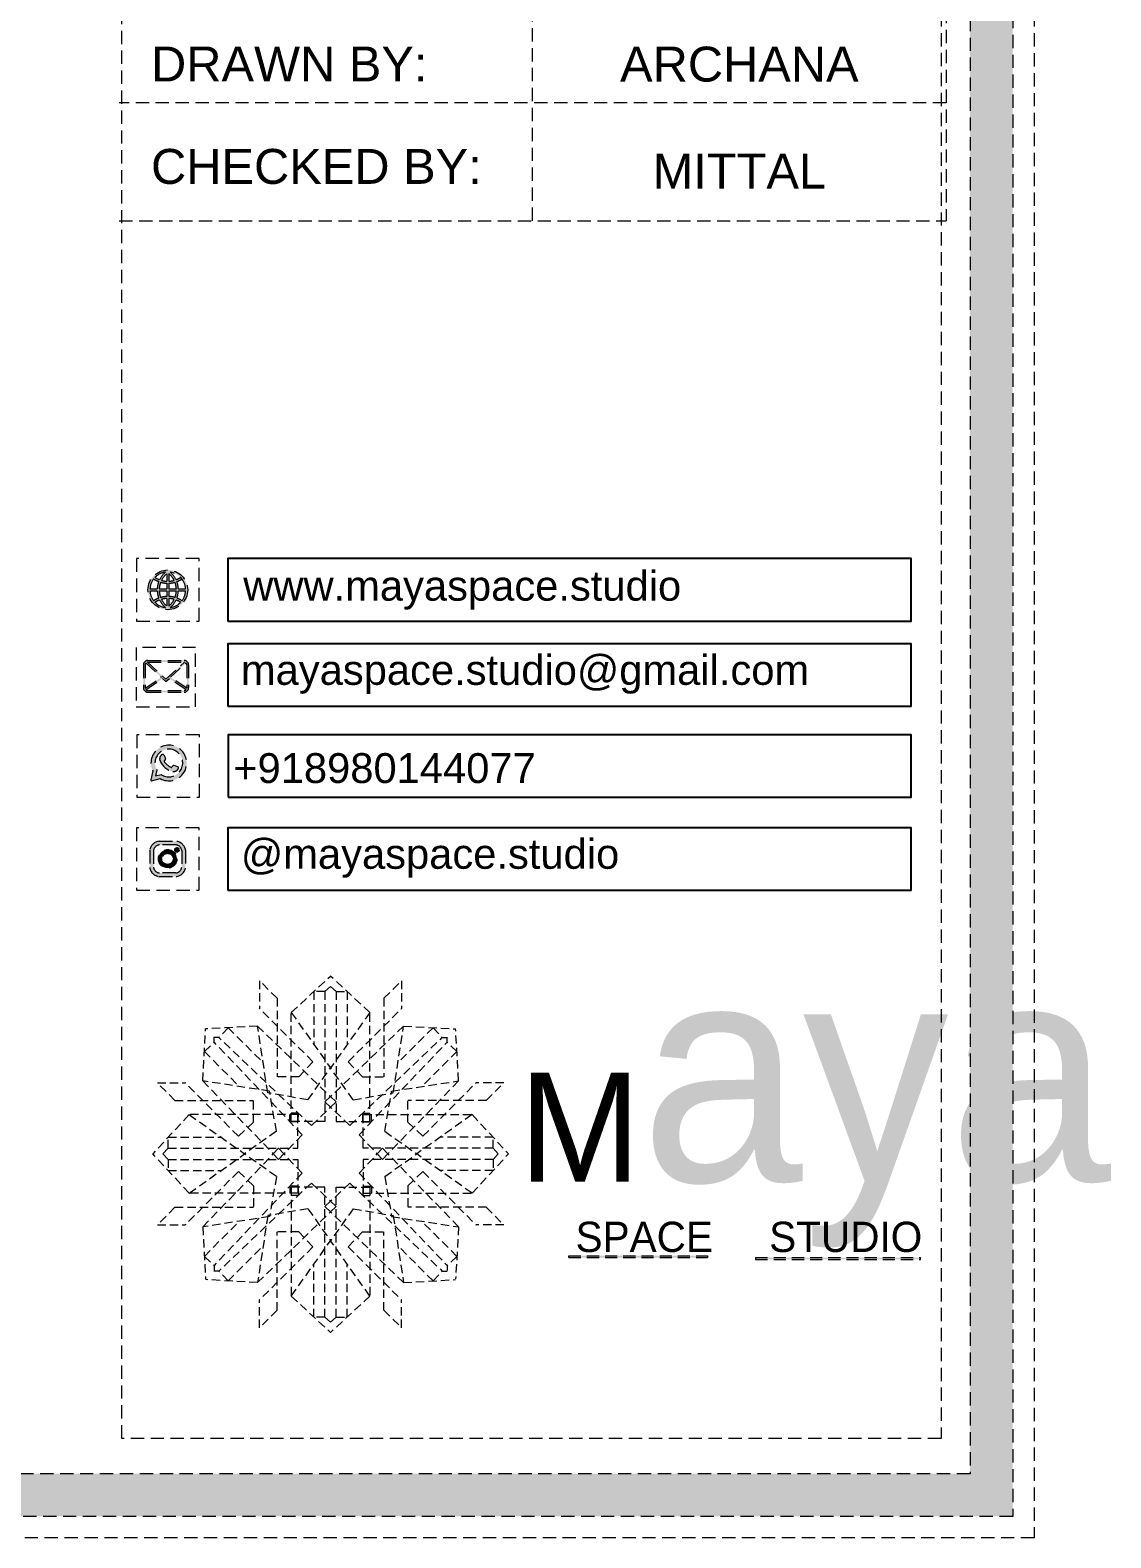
# Model space of a CAD drawing. Header units: millimetres. Extents: x 56222 to 3066687, y -650199 to -121287.
# Drawn here: x 141350.6 to 141431.9, y -185381.6 to -185268 of the extents above; entities that cross this region are included whole.
import ezdxf
from ezdxf.enums import TextEntityAlignment as Align

# ---------------------------------------------------------------- set-up
doc = ezdxf.new("R2010")
doc.units = ezdxf.units.MM
doc.header["$MEASUREMENT"] = 0
doc.linetypes.add('DASHEDX2', pattern=[1.5, 1, -0.5])
doc.layers.add('Dimension', color=10, linetype='DASHEDX2', lineweight=20)
doc.layers.add('NAME PLATE', color=7, linetype='Continuous', lineweight=25)
doc.styles.add('Arial', font='arial.ttf')
doc.styles.get("Standard").update_dxf_attribs({"font": 'arial.ttf', "height": 6})

# ---------------------------------------------------------------- blocks, each defined once
blk = doc.blocks.new('FSFSF')
at = {"color": 42, "lineweight": 5, "true_color": 0xe0ac11}
for p, q in [((28600.02952215459, 143.5139148725285), (28600.02952215459, 140.1627915054827)), ((28602.14937278152, 141.4051683081257), (28600.02952215458, 143.5139148725237)), ((28603.8573819619, 139.6884756314575), (28608.58467309682, 144.0826294809294)), ((28613.31196423174, 139.6884756314505), (28608.58467309682, 144.0826294809224)), ((28615.01997341212, 141.4051683081186), (28617.13982403906, 143.5139148725166)), ((28617.13982403905, 143.5139148725215), (28617.13982403905, 140.1627915054756)), ((28607.90038549203, 142.2178300233099), (28606.57849619761, 142.2178300233099)), ((28606.57849619761, 142.2178300233112), (28606.57849619761, 135.8440958244304)), ((28607.90038549203, 142.2178300233056), (28608.57656374431, 142.8463572676453)), ((28607.90038549203, 142.2178300233099), (28607.90038549203, 126.5832694616292)), ((28609.26896070161, 142.2178300232985), (28608.59278244933, 142.8463572676383)), ((28609.26896070161, 142.2178300233029), (28609.26896070161, 126.5832694616222)), ((28609.26896070161, 142.2178300233029), (28610.59084999603, 142.2178300233029)), ((28610.59084999603, 142.2178300233041), (28610.59084999603, 135.8440958244234)), ((28606.46515515396, 133.7608692168469), (28600.02952215458, 140.1627915054788)), ((28602.14937278152, 141.4051683081257), (28602.14937278152, 131.9548183658916)), ((28610.70419103967, 133.7608692168399), (28617.13982403906, 140.1627915054717)), ((28615.01997341212, 141.4051683081186), (28615.01997341212, 131.9548183658846)), ((28599.79649589843, 138.0624780976842), (28593.53942279741, 137.7083440558973)), ((28601.02633591869, 130.0022997966441), (28599.79649589844, 138.0624780976862)), ((28599.79697319313, 138.0540449410801), (28608.57656374431, 129.5596347853315)), ((28603.8573819619, 126.5832694616292), (28603.8573819619, 139.6884756314575)), ((28603.8573819619, 139.6884756314575), (28608.57656374431, 133.0212336201026)), ((28613.31196423174, 139.6884756314505), (28608.59278244933, 133.0212336200956)), ((28617.37237300051, 138.0540449410731), (28608.59278244933, 129.5596347853245)), ((28613.31196423174, 126.5832694616222), (28613.31196423174, 139.6884756314505)), ((28616.14301027494, 130.0022997966371), (28617.3728502952, 138.0624780976791)), ((28617.37285029521, 138.0624780976772), (28623.62992339623, 137.7083440558903)), ((28593.18528875562, 131.4512709548762), (28593.53942279741, 137.7083440558963)), ((28595.12411765238, 136.6852294059708), (28594.53344388519, 136.6852294059708)), ((28594.56253744733, 136.1236492009193), (28594.56253744733, 136.7143229681096)), ((28596.24299432195, 137.8613591630871), (28595.12411765238, 136.6852294059708)), ((28606.27162513545, 126.0803739713377), (28595.12411765239, 136.6852294059723)), ((28596.24299432195, 137.8613591630871), (28600.47007367387, 133.6479551677364)), ((28610.89772105818, 126.0803739713307), (28622.04522854125, 136.6852294059653)), ((28620.92635187169, 137.8613591630801), (28616.69927251977, 133.6479551677294)), ((28620.92635187169, 137.8613591630801), (28622.04522854125, 136.6852294059638)), ((28622.04522854125, 136.6852294059638), (28622.63590230844, 136.6852294059638)), ((28622.62302745131, 136.1236492009266), (28622.62302745131, 136.7143229681169)), ((28624.00027614303, 131.4512709548835), (28623.64614210124, 137.7083440559036)), ((28593.38640769022, 135.0047725313525), (28594.56253744733, 136.1236492009193)), ((28593.38640769022, 135.0047725313525), (28597.59981168557, 130.777693179436)), ((28605.16739288197, 124.9761417178488), (28594.56253744733, 136.1236492009157)), ((28612.01817201668, 124.9761417178561), (28622.62302745131, 136.123649200923)), ((28623.79915720843, 135.0047725313598), (28619.58575321308, 130.7776931794433)), ((28623.79915720843, 135.0047725313598), (28622.62302745131, 136.1236492009266)), ((28606.46515515396, 133.7608692168438), (28604.74702146255, 131.954818365889)), ((28605.85908385607, 129.1819884053065), (28608.57656374431, 133.0212336201024)), ((28611.31026233756, 129.1819884052994), (28608.59278244933, 133.0212336200953)), ((28610.70419103968, 133.7608692168368), (28612.42232473109, 131.954818365882)), ((28587.73385198078, 131.2182446987172), (28591.08497534782, 131.2182446987172)), ((28589.84259854518, 129.0983940717815), (28587.73385198078, 131.2182446987208)), ((28597.48689763646, 124.7826116993383), (28591.08497534783, 131.2182446987208)), ((28601.24546705666, 130.2214309346091), (28593.18528875562, 131.4512709548617)), ((28593.19372191223, 131.4507936601731), (28601.68813206797, 122.6712031089919)), ((28604.74702146255, 131.9548183658916), (28602.14937278152, 131.9548183658916)), ((28612.42232473109, 131.9548183658846), (28615.01997341212, 131.9548183658846)), ((28623.99184298642, 131.4507936601804), (28615.49743283067, 122.6712031089992)), ((28615.94009784198, 130.2214309346164), (28624.00027614303, 131.451270954869)), ((28619.69866726219, 124.7826116993456), (28626.10058955082, 131.2182446987281)), ((28629.45171291787, 131.2182446987244), (28626.10058955082, 131.2182446987244)), ((28627.34296635347, 129.0983940717888), (28629.45171291786, 131.2182446987281)), ((28589.84259854518, 129.0983940717815), (28599.29294848741, 129.0983940717815)), ((28599.29294848741, 126.5007453907565), (28599.29294848741, 129.0983940717815)), ((28605.85908385607, 129.1819884053061), (28601.02633591869, 130.0022997966444)), ((28602.065778448, 125.3886829972289), (28601.24546705666, 130.2214309346127)), ((28607.90038549203, 128.9163723677579), (28608.57656374431, 129.5596347853315)), ((28609.26896070161, 128.9163723677509), (28608.59278244933, 129.5596347853245)), ((28611.31026233756, 129.1819884052991), (28616.14301027495, 130.0022997966374)), ((28615.11978645065, 125.3886829972362), (28615.94009784198, 130.22143093462)), ((28627.34296635347, 129.0983940717888), (28617.89261641123, 129.0983940717888)), ((28617.89261641123, 126.5007453907638), (28617.89261641123, 129.0983940717888)), ((28591.55929122185, 127.3903848914015), (28587.16513737238, 122.6630937564842)), ((28604.66449739168, 127.3903848914015), (28591.55929122185, 127.3903848914015)), ((28591.55929122185, 127.3903848914015), (28598.2265332332, 122.6712031089919)), ((28603.67734725012, 126.5424332089096), (28603.67734725012, 127.3903848914015)), ((28604.70533364439, 127.5704196031902), (28603.8573819619, 127.5704196031902)), ((28604.66449739168, 123.3473813612763), (28604.66449739168, 127.3903848914015)), ((28604.70472050882, 126.5832694616292), (28604.70533364439, 127.5704196031902)), ((28606.27162513545, 126.0803739713377), (28608.57656374431, 128.2731099501872)), ((28607.90038549203, 128.916372367763), (28608.57656374431, 128.2731099501872)), ((28609.26896070161, 128.916372367756), (28608.59278244933, 128.2731099501802)), ((28610.89772105818, 126.0803739713307), (28608.59278244933, 128.2731099501802)), ((28612.46462568482, 126.5832694616222), (28612.46401254924, 127.5704196031832)), ((28612.46401254924, 127.5704196031832), (28613.31196423174, 127.5704196031832)), ((28612.52106750697, 123.3473813612836), (28612.52106750697, 127.3903848914088)), ((28612.52106750697, 127.3903848914088), (28625.6262736768, 127.3903848914088)), ((28613.50821764853, 126.5424332089169), (28613.50821764853, 127.3903848914088)), ((28625.6262736768, 127.3903848914088), (28618.95903166544, 122.6712031089992)), ((28625.6262736768, 127.3903848914088), (28630.02042752627, 122.6630937564914)), ((28597.48689763646, 124.7826116993419), (28599.29294848742, 126.5007453907529)), ((28602.065778448, 125.3886829972289), (28598.2265332332, 122.6712031089919)), ((28604.66449739168, 126.5430463444827), (28603.67734725012, 126.5424332089096)), ((28607.90038549203, 126.5832694616292), (28603.8573819619, 126.5832694616292)), ((28609.26896070161, 126.5832694616222), (28613.31196423174, 126.5832694616222)), ((28612.52106750697, 126.54304634449), (28613.50821764853, 126.5424332089169)), ((28615.11978645065, 125.3886829972362), (28618.95903166544, 122.6712031089992)), ((28619.69866726219, 124.7826116993492), (28617.89261641123, 126.5007453907601)), ((28589.02993683, 123.3473813612763), (28589.02993683, 124.6692706556969)), ((28589.02993682999, 124.6692706556969), (28595.40367102887, 124.6692706556969)), ((28605.16739288197, 124.9761417178488), (28602.97465690312, 122.6712031089919)), ((28612.01817201668, 124.9761417178561), (28614.21090799553, 122.6712031089992)), ((28628.15562806865, 124.6692706557042), (28621.78189386977, 124.6692706557042)), ((28628.15562806865, 123.3473813612836), (28628.15562806865, 124.6692706557042)), ((28591.55929122185, 117.9358026215632), (28587.16513737238, 122.6630937564805)), ((28589.02993683, 123.3473813612763), (28588.40140958566, 122.6712031089919)), ((28589.02993683, 121.9788061516883), (28588.40140958566, 122.6549844039728)), ((28589.02993683, 123.3473813612763), (28604.66449739168, 123.3473813612763)), ((28589.02993682999, 121.9788061516883), (28604.66449739167, 121.9788061516883)), ((28589.02993682999, 121.9788061516883), (28589.02993682999, 120.6569168572678)), ((28591.55929122185, 117.9358026215632), (28598.2265332332, 122.6549844039728)), ((28593.19372191222, 113.8753938527916), (28601.68813206797, 122.6549844039728)), ((28602.065778448, 119.9375045157358), (28598.2265332332, 122.6549844039728)), ((28602.33139448555, 123.3473813612727), (28601.68813206797, 122.6712031089919)), ((28602.33139448555, 121.978806151692), (28601.68813206797, 122.6549844039728)), ((28602.33139448554, 123.3473813612727), (28602.97465690312, 122.6712031089919)), ((28602.33139448554, 121.978806151692), (28602.97465690312, 122.6549844039728)), ((28605.16739288197, 120.3500457951159), (28602.97465690312, 122.6549844039728)), ((28604.66449739167, 121.9788061516883), (28604.66449739167, 117.9358026215632)), ((28612.01817201667, 120.3500457951159), (28614.21090799552, 122.6549844039728)), ((28628.15562806865, 123.3473813612836), (28612.52106750697, 123.3473813612836)), ((28612.52106750696, 121.9788061516883), (28612.52106750696, 117.9358026215632)), ((28628.15562806865, 121.9788061516883), (28612.52106750696, 121.9788061516883)), ((28614.85417041311, 123.34738136128), (28614.21090799553, 122.6712031089992)), ((28614.8541704131, 121.978806151692), (28614.21090799552, 122.6549844039728)), ((28614.8541704131, 123.34738136128), (28615.49743283067, 122.6712031089992)), ((28614.85417041309, 121.978806151692), (28615.49743283067, 122.6549844039728)), ((28615.11978645064, 119.9375045157358), (28618.95903166544, 122.6549844039728)), ((28623.99184298642, 113.8753938527916), (28615.49743283067, 122.6549844039728)), ((28625.62627367679, 117.9358026215632), (28618.95903166544, 122.6549844039728)), ((28625.62627367679, 117.9358026215632), (28630.02042752627, 122.6630937564805)), ((28628.15562806865, 123.3473813612836), (28628.78415531299, 122.6712031089992)), ((28628.15562806864, 121.9788061516883), (28628.78415531298, 122.6549844039728)), ((28628.15562806865, 121.9788061516883), (28628.15562806865, 120.6569168572678)), ((28589.02993682999, 120.6569168572678), (28595.40367102887, 120.6569168572678)), ((28597.48689763646, 120.5435758136264), (28591.08497534783, 114.1079428142439)), ((28605.16739288197, 120.3500457951159), (28594.56253744733, 109.202538312049)), ((28597.48689763646, 120.5435758136227), (28599.29294848741, 118.8254421222118)), ((28602.065778448, 119.9375045157358), (28601.24546705666, 115.104756578352)), ((28612.01817201667, 120.3500457951159), (28622.62302745131, 109.202538312049)), ((28615.11978645064, 119.9375045157358), (28615.94009784198, 115.104756578352)), ((28619.69866726218, 120.5435758136227), (28617.89261641122, 118.8254421222118)), ((28619.69866726218, 120.5435758136264), (28626.10058955082, 114.1079428142439)), ((28628.15562806865, 120.6569168572678), (28621.78189386977, 120.6569168572678)), ((28606.27162513545, 119.148331313441), (28595.12411765239, 108.5434758788064)), ((28599.29294848741, 118.8254421222082), (28599.29294848741, 116.2277934411832)), ((28604.66449739167, 118.783141168482), (28603.67734725012, 118.783754304055)), ((28603.67734725012, 118.783754304055), (28603.67734725012, 117.9358026215632)), ((28607.90038549203, 118.6454358231495), (28603.8573819619, 118.6454358231495)), ((28603.8573819619, 118.6454358231495), (28603.8573819619, 105.5402296533212)), ((28604.70472050882, 118.6454358231495), (28604.70533364439, 117.6582856815885)), ((28606.27162513545, 119.148331313441), (28608.57656374431, 116.9555953345915)), ((28607.90038549203, 103.0108752614688), (28607.90038549203, 118.6454358231495)), ((28610.89772105818, 119.148331313441), (28608.59278244933, 116.9555953345915)), ((28609.26896070161, 118.6454358231495), (28613.31196423174, 118.6454358231495)), ((28609.26896070161, 103.0108752614688), (28609.26896070161, 118.6454358231495)), ((28610.89772105818, 119.148331313441), (28622.04522854125, 108.5434758788064)), ((28612.46462568482, 118.6454358231495), (28612.46401254924, 117.6582856815885)), ((28612.52106750696, 118.783141168482), (28613.50821764853, 118.783754304055)), ((28613.31196423174, 118.6454358231495), (28613.31196423174, 105.5402296533212)), ((28613.50821764853, 118.783754304055), (28613.50821764853, 117.9358026215632)), ((28617.89261641123, 118.8254421222082), (28617.89261641123, 116.2277934411832)), ((28589.84259854518, 116.2277934411832), (28587.73385198078, 114.1079428142439)), ((28589.84259854518, 116.2277934411832), (28599.29294848741, 116.2277934411832)), ((28604.66449739167, 117.9358026215632), (28591.55929122185, 117.9358026215632)), ((28604.70533364439, 117.6582856815885), (28603.8573819619, 117.6582856815885)), ((28607.90038549203, 116.3123329170157), (28608.57656374431, 116.9555953345915)), ((28607.90038549203, 116.3123329170208), (28608.57656374431, 115.6690704994472)), ((28609.26896070161, 116.3123329170157), (28608.59278244933, 116.9555953345915)), ((28609.26896070161, 116.3123329170208), (28608.59278244933, 115.6690704994472)), ((28612.46401254924, 117.6582856815885), (28613.31196423174, 117.6582856815885)), ((28612.52106750696, 117.9358026215632), (28625.62627367679, 117.9358026215632)), ((28627.34296635346, 116.2277934411832), (28617.89261641123, 116.2277934411832)), ((28627.34296635346, 116.2277934411832), (28629.45171291786, 114.1079428142439)), ((28601.24546705666, 115.1047565783556), (28593.18528875562, 113.874916558103)), ((28593.38640769022, 110.3214149816122), (28597.59981168557, 114.5484943335287)), ((28601.02633591869, 115.2264054881346), (28599.79649589844, 107.1662271870926)), ((28599.79697319313, 107.1746603436987), (28608.57656374431, 115.6690704994472)), ((28605.85908385607, 116.0467168794726), (28601.02633591869, 115.2264054881344)), ((28605.85908385607, 116.0467168794723), (28608.57656374431, 112.2074716646764)), ((28611.31026233756, 116.0467168794723), (28608.59278244933, 112.2074716646764)), ((28617.37237300051, 107.1746603436987), (28608.59278244933, 115.6690704994472)), ((28611.31026233756, 116.0467168794726), (28616.14301027495, 115.2264054881344)), ((28615.94009784198, 115.1047565783556), (28624.00027614302, 113.874916558103)), ((28616.14301027494, 115.2264054881346), (28617.3728502952, 107.1662271870926)), ((28623.79915720842, 110.3214149816122), (28619.58575321307, 114.5484943335287)), ((28587.73385198077, 114.1079428142475), (28591.08497534782, 114.1079428142475)), ((28593.18528875562, 113.8749165580884), (28593.53942279741, 107.6178434570684)), ((28602.14937278152, 103.8235369766531), (28602.14937278152, 113.2738869188871)), ((28604.74702146255, 113.2738869188871), (28602.14937278152, 113.2738869188871)), ((28606.46515515396, 111.4678360679349), (28604.74702146255, 113.2738869188898)), ((28610.70419103968, 111.4678360679349), (28612.42232473109, 113.2738869188898)), ((28612.42232473109, 113.2738869188871), (28615.01997341212, 113.2738869188871)), ((28615.01997341212, 103.8235369766531), (28615.01997341212, 113.2738869188871)), ((28624.00027614302, 113.8749165580884), (28623.64614210124, 107.6178434570684)), ((28629.45171291786, 114.1079428142475), (28626.10058955082, 114.1079428142475)), ((28596.24299432195, 107.3673461216916), (28600.47007367387, 111.5807501170424)), ((28606.46515515396, 111.4678360679318), (28600.02952215458, 105.0659137793)), ((28603.8573819619, 105.5402296533212), (28608.57656374431, 112.2074716646761)), ((28613.31196423174, 105.5402296533212), (28608.59278244933, 112.2074716646761)), ((28610.70419103967, 111.4678360679318), (28617.13982403906, 105.0659137793)), ((28620.92635187169, 107.3673461216916), (28616.69927251977, 111.5807501170424)), ((28593.38640769022, 110.3214149816122), (28594.56253744733, 109.2025383120454)), ((28594.56253744733, 109.2025383120454), (28594.56253744733, 108.6118645448551)), ((28606.57849619761, 103.0108752614676), (28606.57849619761, 109.3846094603483)), ((28610.59084999603, 103.0108752614676), (28610.59084999603, 109.3846094603483)), ((28623.79915720842, 110.3214149816122), (28622.62302745131, 109.2025383120454)), ((28622.62302745131, 109.2025383120454), (28622.62302745131, 108.6118645448551)), ((28599.79649589843, 107.1662271870945), (28593.53942279741, 107.5203612288814)), ((28595.12411765238, 108.5434758788079), (28594.53344388519, 108.5434758788079)), ((28596.24299432195, 107.3673461216916), (28595.12411765238, 108.5434758788079)), ((28617.37285029521, 107.1662271870945), (28623.62992339623, 107.5203612288814)), ((28620.92635187169, 107.3673461216916), (28622.04522854125, 108.5434758788079)), ((28622.04522854125, 108.5434758788079), (28622.63590230844, 108.5434758788079)), ((28603.8573819619, 105.5402296533212), (28608.58467309682, 101.1460758038494)), ((28613.31196423174, 105.5402296533212), (28608.58467309682, 101.1460758038494)), ((28600.02952215459, 101.7147904122502), (28600.02952215459, 105.0659137792961)), ((28602.14937278152, 103.8235369766531), (28600.02952215458, 101.7147904122551)), ((28615.01997341212, 103.8235369766531), (28617.13982403906, 101.7147904122551)), ((28617.13982403905, 101.7147904122502), (28617.13982403905, 105.0659137792961)), ((28607.90038549203, 103.0108752614688), (28606.57849619761, 103.0108752614688)), ((28607.90038549203, 103.0108752614732), (28608.57656374431, 102.3823480171334)), ((28609.26896070161, 103.0108752614732), (28608.59278244933, 102.3823480171334)), ((28609.26896070161, 103.0108752614688), (28610.59084999603, 103.0108752614688))]:
    blk.add_line(p, q, dxfattribs=at)
blk = doc.blocks.new('hgwg')
at = {"layer": 'Dimension', "true_color": 0xd39e00}
h = blk.add_hatch(color=42, dxfattribs=at)
h.dxf.hatch_style = 1
h.paths.add_polyline_path([(27505.71340162798, 45.05203686693212), (27494.27108242475, 45.05203686693212), (27494.27108242475, 44.90203686693212), (27505.71340162798, 44.90203686693212)])
h = blk.add_hatch(color=42, dxfattribs=at)
h.dxf.hatch_style = 1
h.paths.add_polyline_path([(27523.30327300013, 44.90203686693212), (27509.6816220806, 44.90203686693212), (27509.6816220806, 44.75203686693212), (27523.30327300013, 44.75203686693212)])
at = {"layer": 'Dimension', "color": 42, "true_color": 0xd39e00}
for p, q in [((27494.27108242475, 45.05203686693212), (27505.71340162798, 45.05203686693212)), ((27494.27108242475, 44.90203686693212), (27494.27108242475, 45.05203686693212)), ((27494.27108242475, 44.90203686693212), (27505.71340162798, 44.90203686693212)), ((27505.71340162798, 45.05203686693212), (27505.71340162798, 44.90203686693212)), ((27509.6816220806, 44.90203686693212), (27523.30327300013, 44.90203686693212)), ((27509.6816220806, 44.90203686693212), (27509.6816220806, 44.75203686693212)), ((27523.30327300013, 44.75203686693212), (27523.30327300013, 44.90203686693212)), ((27509.6816220806, 44.75203686693212), (27523.30327300013, 44.75203686693212))]:
    blk.add_line(p, q, dxfattribs=at)
at = {"layer": 'Dimension', "color": 42, "true_color": 0xd39e00, "attachment_point": 1}
for s, width, insert, char_height in [('{\\fCinzel|b0|i0|c0|p2;\\H1.5x;M\\fAmsterdam One|b0|i0|c0|p2;\\H2x;aya}', 85.32770400233176, (27490.16720882829, 69.1670580071177), 6), ('{\\fCinzel|b0|i0|c0|p0;SPACE     STUDIO}', 66.12897169631242, (27494.8322192234, 47.86289312563859), 2.5)]:
    blk.add_mtext_dynamic_manual_height_columns(s, width=width, gutter_width=30, heights=[0], dxfattribs=dict(at, insert=insert, char_height=char_height))
blk = doc.blocks.new('QEGW4TG')
at = {"layer": 'Dimension', "true_color": 0x000000}
h = blk.add_hatch(color=18, dxfattribs=at)
h.dxf.hatch_style = 1
h.paths.add_polyline_path([(2.69088877770705, 1.92587512415134, 0.1705132533677809), (2.945253356194499, 1.971108140553456, 0.1903366609236977), (3.112594508728961, 2.180175743679358, 0.3162306266121118), (3.073767296647737, 2.275596138167021), (2.789984836732684, 2.366833549170965, 0.2737208883028206), (2.687663811828624, 2.340313884368473, 0.04074929161680264), (2.628080915907737, 2.265958741588464, -0.4412823113683144), (2.532697100181941, 2.24591003816886, -0.1182797973807854), (2.064446685660975, 2.638307475266393, -0.4412823115886928), (2.069093945741176, 2.735664682453956, 0.0407492915841285), (2.133043749293872, 2.806299173711523, 0.2900830682164263), (2.140126129328373, 2.917140342695693), (2.007833641781254, 3.177226008350592, 0.3162306265019353), (1.907458275577838, 3.20040768075923, 0.1903366612595143), (1.727617539012805, 3.001989854656149, 0.1705132530592537), (1.723351830981196, 2.743669959818327, 0.2527841192987504)], flags=0)
h.paths.add_polyline_path([(1.187091838183055, 1.98177108190226), (1.033431034835843, 1.296664261299405, 0.5509124427602007), (1.108033365454781, 1.228472477282909), (1.753631702631828, 1.3859606636898, 6.344125232327936)])
h.paths.add_polyline_path([(1.810474836187209, 1.698279910686368), (1.403136541219283, 1.598913221470411), (1.499210153190082, 2.0272637533444, -9.07133912899332)], flags=16)
h.paths.add_polyline_path([(3.107131665667435, 2.163826466897883, -0.1781104600367708), (2.945253356217101, 1.971108140565923, -0.1705132533848771), (2.690888777707046, 1.925875124151341, -0.2527841192987487), (1.723351830981198, 2.743669959818323, -0.1705132530592605), (1.727617539012807, 3.001989854656155, -0.1781104603428363), (1.892183965378278, 3.192417877521238, -0.3700893306669938), (2.007833641781254, 3.177226008350592), (2.140126129328373, 2.917140342695693, -0.3071850866740538), (2.129048925607798, 2.801150635431628, -0.0410867202805622), (2.063735285172322, 2.730699185723801, 0.321676359158344), (2.052573019720961, 2.654587547766838, 0.1265238261119609), (2.55282324622454, 2.23610159399366, 0.3122156164865639), (2.624029388524266, 2.259879553704388, -0.04108672024787878), (2.68321498693278, 2.335552159839379, -0.2906730096645621), (2.789984836732686, 2.366833549170964), (3.073767296647737, 2.275596138167021, -0.3700893305717193)], flags=0)
h = blk.add_hatch(color=18, dxfattribs=at)
h.dxf.hatch_style = 1
h.paths.add_polyline_path([(2.789984836732684, 2.366833549170965, 0.2737208883027897), (2.687663811828632, 2.340313884368481, 0.04074929161680683), (2.628080915907738, 2.265958741588466, -0.4412823113683231), (2.532697100181941, 2.24591003816886, -0.1182797973807856), (2.064446685660975, 2.638307475266393, -0.4412823115886387), (2.069093945741169, 2.735664682453949, 0.04074929158412958), (2.133043749293867, 2.806299173711516, 0.2900830682164422), (2.140126129328374, 2.917140342695692), (2.007833641781254, 3.177226008350592, 0.31623062650189), (1.907458275577852, 3.200407680759237, 0.1903366612595442), (1.727617539012796, 3.001989854656125, 0.1705132530592358), (1.723351830981196, 2.743669959818328, 0.2527841192987502), (2.690888777707049, 1.92587512415134, 0.1705132533677818), (2.945253356194499, 1.971108140553456, 0.1903366609236972), (3.11259450872896, 2.180175743679357, 0.316230626612114), (3.073767296647737, 2.275596138167021)])
for p, q in [((2.007833641782781, 3.177226008347589), (2.140126129339478, 2.917140342673861)), ((3.07376729664611, 2.275596138167543), (2.795973786971444, 2.364908073175798)), ((1.187091838182823, 1.981771081901229), (1.033431034829846, 1.296664261272667)), ((1.104864288547105, 1.22769940810656), (1.753631702631537, 1.38596066368973)), ((1.499210153189779, 2.02726375334305), (1.403136541219283, 1.598913221470411)), ((1.403136541219283, 1.598913221470411), (1.810474836187495, 1.698279910686438))]:
    blk.add_line(p, q)
blk.add_lwpolyline([(0, 0), (4.677875833520375, 0), (4.677875833520375, 4.677875833487633), (0, 4.677875833487633)], close=True)
for centre, radius, start, end in [((2.391856922618899, 2.560090461466984), 1.336380265289725, 241.4726925157612, 205.6422480518206), ((2.391856922618899, 2.560090461466984), 1.039578066265566, 235.9961833528427, 210.8332541496584), ((2.093211678275111, 2.866757529460642), 0.3898036126573604, 159.7006965781634, 198.4071931529369), ((2.96422670641914, 3.230508715242536), 1.33296002576076, 201.4218194877544, 258.1669382717271), ((2.068710664792889, 2.873542338844459), 0.3644767273401995, 118.9685287465575, 159.3648257195266), ((1.94115209195661, 3.117399309044913), 0.08958606497010892, 41.8984607349679, 123.1343628598353), ((2.111185664180084, 2.684865951528081), 0.06597138640971531, 135.993167916936, 224.889150196011), ((1.668440453213407, 3.162667354486985), 0.5855377895559305, 312.4616868225817, 321.8727761964677), ((3.116352617467783, 3.417971815580813), 1.3093443293986, 216.5455493843477, 243.5279193807737), ((2.049097856513981, 2.86730989022908), 0.1037748545872203, 320.3923518033985, 28.69705978797532), ((2.571242585552682, 2.299449457126798), 0.06597138640971531, 234.2481540868074, 323.1441363625612), ((3.113289334112778, 1.938197709888527), 0.5855377895559305, 137.2645280778166, 146.6756174521283), ((2.761231025502639, 2.267121770607218), 0.1037748545872203, 70.44024447729866, 138.7449524685831), ((3.025288852411904, 2.200260200651769), 0.08958606497010892, 336.0029414192384, 57.23884355508559), ((1.092285202801577, 1.28614751820453), 0.05978641126763205, 164.848313743537, 282.1458186134437), ((2.753680358302518, 2.310588100078917), 0.3898036126573604, 260.7301111127597, 299.4366076966294), ((2.764269856204919, 2.287475423160004), 0.3644767273401995, 299.7724785632745, 340.1687755327218)]:
    blk.add_arc(centre, radius, start, end)
blk = doc.blocks.new('ASGERG')
at = {"layer": 'Dimension', "true_color": 0x000000}
h = blk.add_hatch(color=18, dxfattribs=at)
h.dxf.hatch_style = 1
h.paths.add_polyline_path([(0.9878009781132278, 1.703186002650503, 0.3538715441455649), (1.693565527702308, 1.025485415719686), (2.958426043524663, 1.025485415719686, 0.3538715441560817), (3.664190593117382, 1.703186002679353), (3.664190593117382, 2.988961614004873, 0.3538715441560807), (2.958426043524663, 3.666662200964538), (1.693565527702309, 3.666662200964538, 0.3538715441455654), (0.9878009781132278, 2.988961614033721)])
h.paths.add_polyline_path([(1.269614298369561, 2.969406444390669, -0.3538715441427052), (1.715004474138197, 3.397086162369874), (2.936987097088775, 3.397086162369874, -0.3538715441427047), (3.382377272857411, 2.96940644439067), (3.382377272857411, 1.722741172293554, -0.3538715441427047), (2.936987097088775, 1.29506145431435), (1.715004474138194, 1.29506145431435, -0.3538715441427023), (1.269614298369561, 1.722741172293553)], flags=16)
h.paths.add_polyline_path([(3.023270429735569, 2.349113106956224, -1), (1.6354381059813, 2.349113106956224, -1)], flags=0)
h.paths.add_polyline_path([(2.743205021494745, 2.349113106956224, -1), (1.915503514222124, 2.349113106956224, -1)], flags=0)
h.paths.add_polyline_path([(2.855701533165678, 3.021710217520308, -1), (3.191863788461511, 3.021710217520308, -1)], flags=0)
h.paths.add_polyline_path([(1.6354381059813, 2.349113106956224, 1), (3.023270429735569, 2.349113106956224, 1)], flags=0)
h = blk.add_hatch(color=18, dxfattribs=at)
h.dxf.hatch_style = 1
h.paths.add_polyline_path([(1.6354381059813, 2.349113106956224, 1), (3.023270429735569, 2.349113106956224, 1)])
h.paths.add_polyline_path([(2.743205021494745, 2.349113106956224, -1), (1.915503514222124, 2.349113106956224, -1)], flags=16)
h = blk.add_hatch(color=18, dxfattribs=at)
h.dxf.hatch_style = 1
h.paths.add_polyline_path([(3.191863788461511, 3.021710217520308, 1), (2.855701533165678, 3.021710217520308, 1)])
for p, q in [((1.693565527704777, 3.666662200964538), (2.958426043522195, 3.666662200964538)), ((2.936987097087695, 3.397086162369874), (1.715004474142916, 3.397086162369874)), ((0.9878009781132278, 2.988961614029904), (0.9878009781132278, 1.70318600265432)), ((1.269614298369561, 2.969406444382912), (1.269614298369561, 1.722741172301312)), ((3.382377272857411, 2.969406444382798), (3.382377272857411, 1.722741172301198)), ((3.664190593117382, 2.988961614029904), (3.664190593117382, 1.703186002654206)), ((2.936987097087695, 1.29506145431435), (1.715004474142916, 1.29506145431435)), ((1.693565527704777, 1.025485415719686), (2.958426043522195, 1.025485415719686))]:
    blk.add_line(p, q)
blk.add_lwpolyline([(0, 0), (4.677875833520375, 0), (4.677875833520375, 4.677875833487633), (0, 4.677875833487633)], close=True)
for centre, radius in [((2.329354267858434, 2.349113106956224), 0.6939161618771346), ((2.329354267858434, 2.349113106956224), 0.4138507536363104), ((3.023782660813595, 3.021710217520308), 0.1680811276479166)]:
    blk.add_circle(centre, radius)
for centre, radius, start, end in [((1.759504357250989, 2.891647185547413), 0.7778150187314825, 94.86305418922075, 172.8127439550857), ((1.756616803490033, 2.907993767262838), 0.490859406455273, 94.86305418922075, 172.8127439550857), ((2.895374767736939, 2.907993767262838), 0.490859406455273, 7.187256045043576, 85.13694581077927), ((2.892487213975983, 2.891647185547413), 0.7778150187314825, 7.187256045043576, 85.13694581077927), ((1.759504357250989, 1.800500431136811), 0.7778150187314825, 187.1872560450436, 265.1369458107793), ((1.756616803490033, 1.784153849421386), 0.490859406455273, 187.1872560450436, 265.1369458107793), ((2.895374767736939, 1.784153849421386), 0.490859406455273, 274.8630541892207, 352.8127439549564), ((2.892487213975983, 1.800500431136811), 0.7778150187314825, 274.8630541892207, 352.8127439549564)]:
    blk.add_arc(centre, radius, start, end)
blk = doc.blocks.new('DTGWEGEARG')
at = {"layer": 'Dimension', "true_color": 0x000000}
h = blk.add_hatch(color=18, dxfattribs=at)
h.dxf.hatch_style = 1
h.paths.add_polyline_path([(3.827875833522876, 2.338937916762688, 1), (0.849999999997499, 2.338937916762688, 1)])
h.paths.add_polyline_path([(2.510341691500397, 1.011016423996789, 0.1057952507638089), (2.95643628191097, 1.582164618114258, -0.05520542910569182), (3.300583699834641, 1.407276962960325, -0.1698216228186308)], flags=16)
h.paths.add_polyline_path([(2.410067026245088, 1.122706403851673), (2.410067026245088, 1.693045342340603, -0.05827942784441912), (2.812445341716919, 1.629346779479062, -0.1033532736862151)], flags=16)
h.paths.add_polyline_path([(2.260067026236072, 1.129185144458923, -0.1017409038173711), (1.865430491803456, 1.629346779479062, -0.05717097550308231), (2.260067026239994, 1.692713910527245)], flags=16)
h.paths.add_polyline_path([(2.167534142020301, 1.011016423996747, -0.1698216228186932), (1.377292133685734, 1.407276962960325, -0.05520542910569187), (1.721439551609405, 1.582164618114259, 0.1057952507638437)], flags=16)
h.paths.add_polyline_path([(3.016142448257193, 1.719950953253087, 0.08133556479218873), (3.129099600233632, 2.268128927234784), (3.67600217548033, 2.268128927234784, -0.1520689214655179), (3.399506162930495, 1.521655994681915, 0.05686981644290324)], flags=16)
h.paths.add_polyline_path([(2.873828236651899, 1.767790462044811, 0.06194478914005309), (2.410067026245088, 1.843159155080477), (2.410067026245088, 2.268128927234784), (2.978962121406577, 2.268128927234784, -0.08134370791576499)], flags=16)
h.paths.add_polyline_path([(2.260067026240367, 1.842853883239862, 0.06092337719213649), (1.804047596868632, 1.767790462044857, -0.08134370791576293), (1.698913712113797, 2.268128927234784), (2.260067026243632, 2.268128927234784)], flags=16)
h.paths.add_polyline_path([(1.661733385262794, 1.71995095325294, 0.05686981644284866), (1.278369670589879, 1.521655994681915, -0.1520689214655069), (1.001873658040048, 2.268128927234727), (1.548776233286744, 2.268128927234784, 0.08133556479219843)], flags=16)
h.paths.add_polyline_path([(2.410067026245088, 2.418128927234761), (2.410067026245088, 2.8347166784449, 0.06194478913996639), (2.873828236651268, 2.910085371480381, -0.0800087441031702), (2.978564221175644, 2.418128927234761)], flags=16)
h.paths.add_polyline_path([(3.128736234070105, 2.418128927235586, 0.08011645333878988), (3.016142448256736, 2.957924880272117, 0.05686981644296764), (3.399506162930496, 3.156219838843462, 0.02825806179432278), (3.300583699834641, 3.270598870565053, -0.05520542910577758), (2.956436281910409, 3.095711215410909, 0.1057952507639886), (2.51034169149847, 3.666859409528837, -0.3602902893853039), (3.675531919741355, 2.418128927234761)], flags=16)
h.paths.add_polyline_path([(2.260067026243585, 2.418128927234761), (1.699311612344728, 2.418128927234704, -0.08000874410317925), (1.804047596869107, 2.910085371480381, 0.0609233771925021), (2.260067026243632, 2.83502195028538)], flags=16)
h.paths.add_polyline_path([(1.549139599450427, 2.418128927234704), (1.002343913779017, 2.418128927234704, -0.1504655396626469), (1.278369670589879, 3.156219838843463, 0.05686981644296746), (1.661733385263637, 2.957924880272116, 0.08011645333891196)], flags=16)
h.paths.add_polyline_path([(2.410067026245088, 2.984830491184774), (2.410067026245088, 3.555169429672339, -0.1033532736860013), (2.812445341716318, 3.048529054046146, -0.05827942784432971)], flags=16)
h.paths.add_polyline_path([(2.260067026247996, 2.985161922997771, -0.05717097550413885), (1.865430491804057, 3.048529054046147, -0.101740903818736), (2.260067026243632, 3.548690689071458)], flags=16)
h.paths.add_polyline_path([(1.721439551608698, 3.095711215411385, -0.05520542910558381), (1.377292133685735, 3.270598870565053, -0.1698216228190039), (2.167534142021905, 3.666859409528837, 0.105795250764049)], flags=16)
blk.add_lwpolyline([(3.637978807091713e-12, 0), (4.677875833524013, 0), (4.677875833524013, 4.677875833487633), (3.637978807091713e-12, 4.677875833487633)], close=True)
at = {"layer": 'Dimension', "color": 18, "true_color": 0x000000}
for p, q in [((2.260067026243632, 3.548690689070099), (2.260067026243632, 2.985161922998032)), ((2.410067026245088, 3.555169429672674), (2.410067026245088, 2.984830491184709)), ((1.001873658038676, 2.268128927234727), (1.548776233285025, 2.268128927234784)), ((1.002343913780351, 2.418128927234704), (1.549139599450427, 2.418128927234704)), ((1.698913712112699, 2.268128927234784), (2.260067026239994, 2.268128927234784)), ((1.6993116123449, 2.418128927234704), (2.260067026239994, 2.418128927234761)), ((2.260067026243632, 2.835021950285466), (2.260067026243632, 2.418128927234648)), ((2.260067026243632, 2.268128927234784), (2.260067026239994, 1.842853883239911)), ((2.410067026245088, 2.834716678444863), (2.410067026245088, 2.418128927234648)), ((2.41006702624145, 2.418128927234761), (2.978564221175475, 2.418128927234761)), ((2.41006702624145, 2.268128927234784), (2.978962121407676, 2.268128927234784)), ((2.410067026245088, 2.268128927234784), (2.410067026245088, 1.8431591550804)), ((3.128736234069947, 2.418128927234761), (3.675531919740024, 2.418128927234761)), ((3.129099600235349, 2.268128927234784), (3.676002175481699, 2.268128927234784)), ((2.260067026239994, 1.692713910527232), (2.260067026236356, 1.129185144458859)), ((2.410067026245088, 1.693045342340554), (2.410067026245088, 1.1227064038506))]:
    blk.add_line(p, q, dxfattribs=at)
blk.add_circle((2.338937916760187, 2.338937916762688), 1.488937916762688, dxfattribs=at)
for centre, radius, start, end in [((2.338937916760187, 2.338937916762688), 1.338937916762688, 97.35488612764266, 135.9073334597986), ((3.279035271069006, 2.338937916762006), 1.731707322507203, 129.9301144893371, 154.086741928019), ((3.279035271069006, 2.338937916762006), 1.581707322507203, 130.1072546006023, 153.3445940917093), ((1.398840562451369, 2.338937916762006), 1.581707322507203, 26.6554059082907, 50.2584276017604), ((2.338937916760187, 2.338937916762688), 1.338937916762688, 3.39071745674187, 82.64511387235737), ((1.398840562451369, 2.338937916762006), 1.731707322507203, 25.91325807198099, 50.06988551069431), ((2.338937916760187, 2.338937916762688), 1.338937916762688, 183.0314697118864, 217.6181188090123), ((2.338937916760187, 2.338937916762688), 1.338937916762688, 142.3818811909877, 176.6092825432614), ((2.338937916760187, 4.736890727369712), 1.903503470608637, 236.1399364125267, 249.1595144835151), ((2.338937916760187, 4.736890727369712), 1.753503470608637, 236.7417280667744, 249.3810508283475), ((3.279035271069006, 2.338937916762006), 1.731707322507203, 182.3434604650025, 200.9432554321933), ((3.279035271069006, 2.338937916762006), 1.731707322507203, 159.0567445677732, 177.3789487768422), ((3.279035271069006, 2.338937916762006), 1.581707322507203, 182.5658429709692, 201.1674919382606), ((3.279035271069006, 2.338937916762006), 1.581707322507203, 158.8325080616307, 177.130184356684), ((2.338937916760187, 4.736890727369712), 1.903503470608637, 253.6799197970913, 267.6252929033811), ((2.338937916760187, 4.736890727369712), 1.753503470608637, 254.3336465230859, 267.4220214852038), ((2.338937916760187, 4.736890727369712), 1.753503470608637, 272.3247836724279, 285.6663534769141), ((2.338937916760187, 4.736890727369712), 1.903503470608637, 272.1414969110716, 286.3200802029087), ((1.398840562451369, 2.338937916762006), 1.581707322507203, 2.869815643319218, 21.1674919383693), ((1.398840562451369, 2.338937916762006), 1.581707322507203, 338.8325080617394, 357.4341570290307), ((2.338937916760187, 4.736890727369712), 1.753503470608637, 290.6189491716524, 303.2582719332256), ((2.338937916760187, 4.736890727369712), 1.903503470608637, 290.8404855164849, 303.8600635874733), ((1.398840562451369, 2.338937916762006), 1.731707322507203, 2.621051223157847, 20.94325543222676), ((1.398840562451369, 2.338937916762006), 1.731707322507203, 339.0567445678067, 357.6565395349943), ((2.338937916760187, 2.338937916762688), 1.338937916762688, 322.3818811909877, 356.9685302881169), ((2.338937916760187, -0.05901489384433489), 1.903503470608637, 110.8404855164849, 123.8600635874751), ((2.338937916760187, -0.05901489384433489), 1.753503470608637, 110.6189491716524, 123.2582719332256), ((2.338937916760187, 2.338937916762688), 1.338937916762688, 224.0926665402014, 262.6451138721481), ((3.279035271069006, 2.338937916762006), 1.731707322507203, 205.9132580719517, 230.0698855104508), ((2.338937916760187, -0.05901489384433489), 1.903503470608637, 92.37470709661888, 106.3200802029087), ((2.338937916760187, -0.05901489384433489), 1.753503470608637, 92.57797851479616, 105.6663534769142), ((3.279035271069006, 2.338937916762006), 1.581707322507203, 206.6554059082121, 229.8927453989361), ((2.338937916760187, -0.05901489384433489), 1.903503470608637, 73.67991979709127, 87.85850308892842), ((2.338937916760187, -0.05901489384433489), 1.753503470608637, 74.33364652308585, 87.6752163275721), ((1.398840562451369, 2.338937916762006), 1.581707322507203, 309.7415723982334, 333.3445940917879), ((1.398840562451369, 2.338937916762006), 1.731707322507203, 309.9301144893266, 334.0867419280484), ((2.338937916760187, 2.338937916762688), 1.338937916762688, 277.3548861278518, 315.9073334597986), ((2.338937916760187, -0.05901489384433489), 1.753503470608637, 56.74172806677446, 69.38105082834755), ((2.338937916760187, -0.05901489384433489), 1.903503470608637, 56.13993641252491, 69.15951448351508)]:
    blk.add_arc(centre, radius, start, end, dxfattribs=at)

msp = doc.modelspace()

# ---------------------------------------------------------------- hatches: boundary and pattern name
at = {"layer": 'Dimension', "true_color": 0xd39e00}
h = msp.add_hatch(color=42, dxfattribs=at)
h.paths.add_polyline_path([(140965.5405979975, -185056.8825751578), (140965.5405979975, -185379.9533171071), (141424.529150888, -185379.9533171071), (141424.529150888, -185056.8825751578)])
h.paths.add_polyline_path([(140968.7618694353, -185060.1038465954), (141421.3078794504, -185060.1038465954), (141421.3078794504, -185376.7320456695), (140968.7618694353, -185376.7320456695)], flags=16)
at = {"layer": 'Dimension', "true_color": 0x000000}
h = msp.add_hatch(color=18, dxfattribs=at)
h.dxf.hatch_style = 1
h.paths.add_polyline_path([(141362.1366878491, -185317.8884585603, 0.4142135623730951), (141362.4787084001, -185317.5464380212), (141362.4787084001, -185315.8363353231, 0.414213562373095), (141362.1366878491, -185315.4943147841), (141359.41944046, -185315.4943147841, 0.4142135623730951), (141359.0774199087, -185315.8363353231), (141359.0774199087, -185317.5464380212, 0.414213562373095), (141359.41944046, -185317.8884585603)])
h.paths.add_polyline_path([(141361.0303057699, -185316.8580563308), (141362.2878408191, -185317.6975911725, -0.1989123673799882), (141362.1366878491, -185317.7602008596), (141359.41944046, -185317.7602008596, -0.1989123673799884), (141359.2682874898, -185317.6975911725), (141360.5258233119, -185316.8580563308), (141360.7780641544, -185317.0941212378)], flags=16)
h.paths.add_polyline_path([(141360.7780641544, -185316.9184572414), (141359.3948910008, -185315.623986926, -0.02878332571811962), (141359.41944046, -185315.6225724846), (141362.1366878491, -185315.6225724846, -0.02878332572916144), (141362.1612380811, -185315.623986926)], flags=16)
h.paths.add_polyline_path([(141361.1264800402, -185316.7680495126), (141362.2857523257, -185315.6831218426, -0.2024819229892447), (141362.3504507901, -185315.8363353231), (141362.3504507901, -185317.5464380212, -0.04307596912190046), (141362.347289451, -185317.5830657887)], flags=16)
h.paths.add_polyline_path([(141360.4296482686, -185316.7680495126), (141359.2088396308, -185317.5830657887, -0.04307596911813286), (141359.2056782917, -185317.5464380212), (141359.2056782917, -185315.8363353231, -0.2024819229936822), (141359.2703767561, -185315.6831218426)], flags=16)

# ---------------------------------------------------------------- linework, layer by layer
at = {"color": 18, "true_color": 0x000000, "elevation": 0.129321579205486}
for points in [[(141365.4376551538, -185312.5315418782), (141416.8667857809, -185312.5315418782), (141416.8667857809, -185307.831089661), (141365.4376551538, -185307.831089661)], [(141365.4376551538, -185318.9471526487), (141416.8667857809, -185318.9471526487), (141416.8667857809, -185314.2467004313), (141365.4376551538, -185314.2467004313)], [(141365.4615829077, -185325.7903575927), (141416.8667857809, -185325.7903575927), (141416.8667857809, -185321.0899053754), (141365.4615829077, -185321.0899053754)], [(141365.4376551538, -185332.7971397086), (141416.8667857809, -185332.7971397086), (141416.8667857809, -185328.0966874913), (141365.4376551538, -185328.0966874913)]]:
    msp.add_lwpolyline(points, close=True, dxfattribs=at)
at = {"layer": 'Dimension', "color": 42, "true_color": 0xd39e00}
for p, q in [((141419.5007427814, -185226.0136762633, 0.129321579205486), (141419.5007427814, -185282.385926422, 0.129321579205486)), ((141388.3813210528, -185282.385926422, 0.129321579205486), (141388.3813210528, -185245.3413048891, 0.129321579205486)), ((141419.5007427814, -185273.5061169904, 0.129321579205486), (141357.2618993243, -185273.5061169904, 0.129321579205486)), ((141357.2618993243, -185282.385926422, 0.129321579205486), (141419.5007427814, -185282.385926422, 0.129321579205486))]:
    msp.add_line(p, q, dxfattribs=at)
at = {"layer": 'Dimension', "color": 18, "true_color": 0x000000}
for p, q in [((141359.0774199087, -185315.8363353232, 0.129321579205486), (141359.0774199087, -185317.5464380213, 0.129321579205486)), ((141359.2056782917, -185315.8363353232, 0.129321579205486), (141359.2056782917, -185317.5464380213, 0.129321579205486)), ((141359.2703767561, -185315.6831218427, 0.129321579205486), (141360.4296482686, -185316.7680495128, 0.129321579205486)), ((141359.3948910008, -185315.6239869262, 0.129321579205486), (141360.7780641544, -185316.9184572415, 0.129321579205486)), ((141359.41944046, -185315.4943147842, 0.129321579205486), (141362.1366878491, -185315.4943147842, 0.129321579205486)), ((141359.41944046, -185315.6225724849, 0.129321579205486), (141362.1366878491, -185315.6225724849, 0.129321579205486)), ((141360.7780641544, -185316.9184572415, 0.129321579205486), (141362.1612380811, -185315.6239869262, 0.129321579205486)), ((141361.1264800402, -185316.7680495128, 0.129321579205486), (141362.2857523257, -185315.6831218427, 0.129321579205486)), ((141362.3504507901, -185315.8363353232, 0.129321579205486), (141362.3504507901, -185317.5464380213, 0.129321579205486)), ((141362.4787084001, -185315.8363353232, 0.129321579205486), (141362.4787084001, -185317.5464380213, 0.129321579205486)), ((141359.2088396308, -185317.5830657888, 0.129321579205486), (141360.4296482686, -185316.7680495128, 0.129321579205486)), ((141359.2682874898, -185317.6975911726, 0.129321579205486), (141360.5258233119, -185316.858056331, 0.129321579205486)), ((141360.5258233119, -185316.858056331, 0.129321579205486), (141360.7780641544, -185317.094121238, 0.129321579205486)), ((141360.7780641544, -185317.094121238, 0.129321579205486), (141361.0303057699, -185316.858056331, 0.129321579205486)), ((141362.2878408191, -185317.6975911726, 0.129321579205486), (141361.0303057699, -185316.858056331, 0.129321579205486)), ((141362.347289451, -185317.5830657888, 0.129321579205486), (141361.1264800402, -185316.7680495128, 0.129321579205486)), ((141359.41944046, -185317.7602008597, 0.129321579205486), (141362.1366878491, -185317.7602008597, 0.129321579205486)), ((141359.41944046, -185317.8884585604, 0.129321579205486), (141362.1366878491, -185317.8884585604, 0.129321579205486))]:
    msp.add_line(p, q, dxfattribs=at)
at = {"layer": 'Dimension', "color": 42, "true_color": 0xd39e00, "elevation": 0.129321579205486}
for points in [[(140963.9299622787, -185055.271939439), (141426.1397866069, -185055.271939439), (141426.1397866069, -185381.563952826), (140963.9299622787, -185381.563952826)], [(140965.5405979975, -185056.8825751578), (141424.529150888, -185056.8825751578), (141424.529150888, -185379.9533171071), (140965.5405979975, -185379.9533171071)], [(140968.7618694353, -185060.1038465954), (141421.3078794504, -185060.1038465954), (141421.3078794504, -185376.7320456695), (140968.7618694353, -185376.7320456695)], [(141357.4525806051, -185374.0809041395), (141357.4525806051, -185062.7549881255), (141419.1271138237, -185062.7549881255), (141419.1271138237, -185374.0809041395)]]:
    msp.add_lwpolyline(points, close=True, dxfattribs=at)
at = {"layer": 'Dimension', "elevation": 0.129321579205486}
msp.add_lwpolyline([(141358.5405889915, -185318.9824379637), (141363.0107192413, -185318.9824379637), (141363.0107192413, -185314.512307696), (141358.5405889915, -185314.512307696)], close=True, dxfattribs=at)
at = {"layer": 'Dimension', "color": 18, "true_color": 0x000000}
for centre, radius, start, end in [((141359.41944046, -185315.8363353232, 0.129321579205486), 0.3420205396653895, 90, 180), ((141359.41944046, -185315.8363353232, 0.129321579205486), 0.2137628372908684, 134.213540077158, 180), ((141359.41944046, -185315.8363353232, 0.129321579205486), 0.2137628372908684, 90, 96.59481090482116), ((141362.1366878491, -185315.8363353232, 0.129321579205486), 0.3420205396653895, 0, 90), ((141362.1366878491, -185315.8363353232, 0.129321579205486), 0.2137628372908684, 83.40518909517887, 90), ((141362.1366878491, -185315.8363353232, 0.129321579205486), 0.2137628372908684, 0, 45.78645992284196), ((141359.41944046, -185317.5464380213, 0.129321579205486), 0.3420205396653895, 180, 270), ((141359.41944046, -185317.5464380213, 0.129321579205486), 0.2137628372908684, 180, 189.8661896655924), ((141359.41944046, -185317.5464380213, 0.129321579205486), 0.2137628372908684, 224.9999535144142, 270), ((141362.1366878491, -185317.5464380213, 0.129321579205486), 0.3420205396653895, 270, 0), ((141362.1366878491, -185317.5464380213, 0.129321579205486), 0.2137628372908684, 270, 315.0000464855858), ((141362.1366878491, -185317.5464380213, 0.129321579205486), 0.2137628372908684, 350.1338103344075, 0)]:
    msp.add_arc(centre, radius, start, end, dxfattribs=at)

# ---------------------------------------------------------------- block references
at = {"layer": 'Dimension', "xscale": 1.004826204175401, "yscale": 1.004826204175401, "zscale": 1.004826204175401}
msp.add_blockref('DTGWEGEARG', (141358.5651579302, -185312.5315418782, 0.129321579205486), dxfattribs=at)
at = {"layer": 'Dimension', "color": 42, "true_color": 0xd39e00}
for name, p, xscale, yscale, zscale in [('QEGW4TG', (141358.5890856843, -185325.7903575927, 0.129321579205486), 1.004826204175401, 1.004826204175401, 1.004826204175401), ('ASGERG', (141358.5651579302, -185332.7971397086, 0.129321579205486), 1.004826204175401, 1.004826204175401, 1.004826204175401), ('FSFSF', (123489.0314164242, -185429.3338720477, 0.129321579205486), 0.6251317773299686, 0.6251317773299686, 0.6251317773299686), ('hgwg', (116308.6112267518, -185401.4230408378, 0.129321579205486), 0.9122805863446978, 0.9122805863446978, 0.9122805863446978)]:
    msp.add_blockref(name, p, dxfattribs=dict(at, xscale=xscale, yscale=yscale, zscale=zscale))

# ---------------------------------------------------------------- texts
at = {"color": 18, "true_color": 0x000000, "char_height": 2.246754223573968, "attachment_point": 1}
for s, width, gutter_width, insert in [('www.mayaspace.studio', 15.08797693056477, 12.6207589791683, (141366.5978252368, -185308.749028079, 0.129321579205486)), ('mayaspace.studio@gmail.com', 9.412925847007466, 7.873704271326584, (141366.4188859514, -185315.0872939822, 0.129321579205486)), ('+918980144077', 36.70602244350842, 7.873704271326584, (141365.8375057334, -185322.4781307449, 0.129321579205486)), ('@mayaspace.studio', 9.412925847007466, 7.873704271326584, (141366.4188859514, -185328.9372810418, 0.129321579205486))]:
    msp.add_mtext_dynamic_manual_height_columns(s, width=width, gutter_width=gutter_width, heights=[0], dxfattribs=dict(at, insert=insert))
at = {"layer": 'NAME PLATE', "style": 'Arial'}
for s, p in [('DRAWN BY:', (141370.0570175493, -185271.8986326325, 0.129321579205486)), ('ARCHANA', (141403.9410319171, -185271.9088222418, 0.129321579205486)), ('CHECKED BY:', (141372.0995707207, -185279.6111419979, 0.129321579205486)), ('MITTAL', (141403.9410319171, -185279.9602796794, 0.129321579205486))]:
    msp.add_text(s, height=2.628957813166743, dxfattribs=at).set_placement(p, align=Align.CENTER)

doc.saveas('drawing.dxf')
